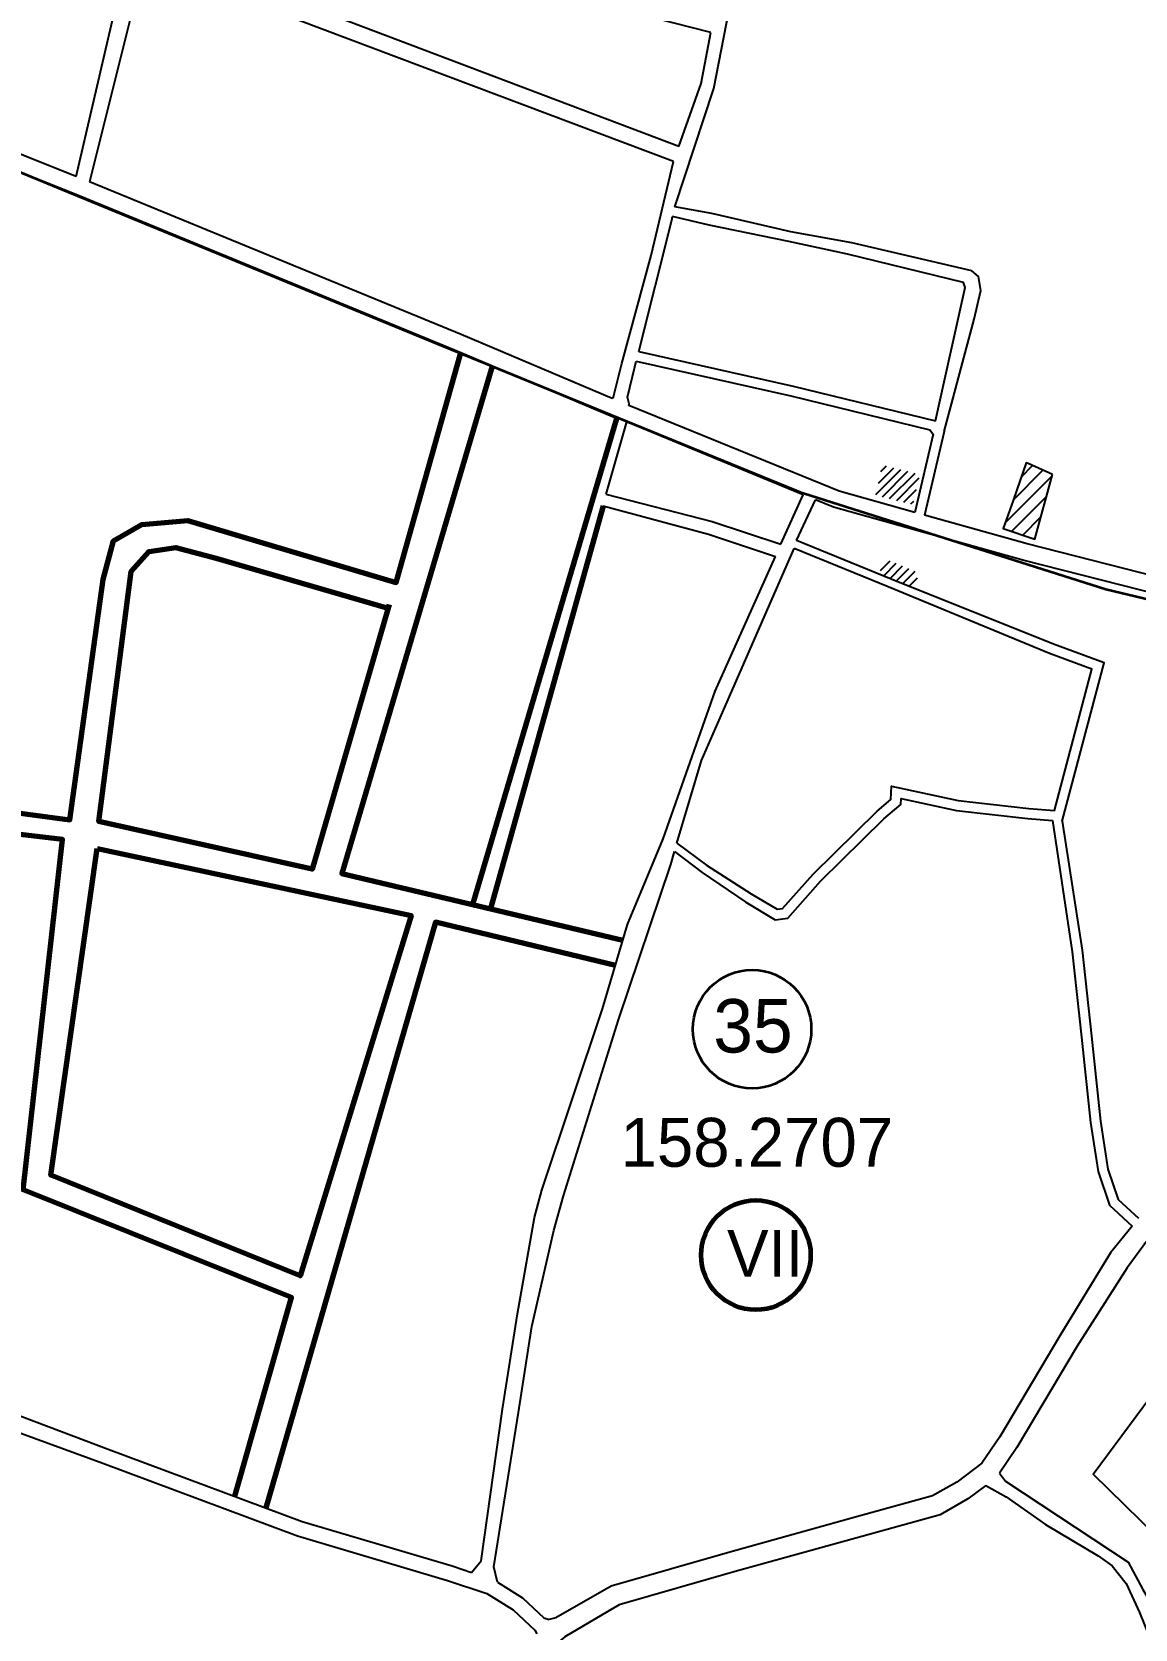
# Model space of a CAD drawing. Header units: millimetres. Extents: x 1378883 to 1389511, y 5662980 to 5673292.
# Drawn here: x 1382704 to 1383360, y 5667445 to 5668394 of the extents above; entities that cross this region are included whole.
import ezdxf
from ezdxf.enums import TextEntityAlignment as Align

# ---------------------------------------------------------------- set-up
doc = ezdxf.new("R2010")
doc.units = ezdxf.units.MM
for name, color, linetype in [('$Work', 1, 'Continuous'), ('N-raion', 1, 'Continuous'), ('zona', 3, 'Continuous'), ('вулиці', 7, 'Continuous'), ('КартаСкан', 252, 'Continuous'), ('район', 6, 'Continuous')]:
    doc.layers.add(name, color=color, linetype=linetype)
doc.layers.add('_5Інше', color=252, linetype='Continuous', lineweight=25)
picture_1 = doc.add_image_def('image1.tif', size_in_pixel=(29607, 29619))
pattern_1 = [(45, (2.4066, 2.8008), (-2.6516504294, 2.6516504294), [])]

# ---------------------------------------------------------------- blocks, each defined once
blk = doc.blocks.new('ТуріяВодоох')
at = {"layer": '_5Інше', "color": 140}
blk.add_lwpolyline([(46453, 25270), (46406, 25316), (46440, 25362)], dxfattribs=at)

msp = doc.modelspace()

# ---------------------------------------------------------------- hatches: boundary and pattern name
at = {"layer": 'вулиці', "lineweight": -2}
h = msp.add_hatch(dxfattribs=at)
h.set_pattern_fill('ANSI31', color=2, scale=30, style=0)
h.set_pattern_definition(pattern_1)
h.paths.add_polyline_path([(1383227.86, 5668113.42), (1383231.95, 5668131.33), (1383209.6, 5668136.98), (1383205.59, 5668119.08), (1383215.64, 5668116.53), (1383218.32, 5668115.84)])
h.paths.add_polyline_path([(1383211.98, 5668122.49), (1383227.81, 5668122.49), (1383227.81, 5668127.49), (1383211.98, 5668127.49)], flags=24)
h = msp.add_hatch(dxfattribs=at)
h.set_pattern_fill('ANSI31', color=5, scale=50, style=0)
h.set_pattern_definition([(45, (2.4066, 2.801), (-4.4194173824, 4.4194173824), [])])
h.paths.add_polyline_path([(1383310.6, 5668131.23), (1383296.13, 5668137.84), (1383295.11, 5668138.16), (1383287.37, 5668115.76), (1383281.27, 5668099.2), (1383300.21, 5668092.84)])
h.paths.add_polyline_path([(1383280.3, 5668105.12), (1383320.3, 5668105.12), (1383320.3, 5668112.62), (1383280.3, 5668112.62)], flags=9)
h.paths.add_polyline_path([(1383265.6, 5668118.76), (1383337.27, 5668118.76), (1383337.27, 5668126.26), (1383265.6, 5668126.26)], flags=9)
h.paths.add_polyline_path([(1383253.36, 5668112.58), (1383341.69, 5668112.58), (1383341.69, 5668117.58), (1383253.36, 5668117.58)], flags=9)
h = msp.add_hatch(dxfattribs=at)
h.set_pattern_fill('ANSI31', color=2, scale=30, style=0)
h.set_pattern_definition(pattern_1)
h.paths.add_polyline_path([(1383210.76, 5668081.44), (1383207.68, 5668072.32), (1383228.5, 5668064.13), (1383231.47, 5668072.87)])
h.paths.add_polyline_path([(1383212.74, 5668069.19), (1383228.57, 5668069.19), (1383228.57, 5668074.19), (1383212.74, 5668074.19)], flags=25)
h.paths.add_polyline_path([(1383280.3, 5668105.12), (1383320.3, 5668105.12), (1383320.3, 5668112.62), (1383280.3, 5668112.62)], flags=9)
h.paths.add_polyline_path([(1383142.83, 5668089.62), (1383216.29, 5668057.93), (1383222.63, 5668072.62), (1383149.17, 5668104.31)], flags=9)
h = msp.add_hatch(dxfattribs=at)
h.set_pattern_fill('ANSI31', color=2, scale=30, style=0)
h.set_pattern_definition(pattern_1)
h.paths.add_polyline_path([(1383377.45, 5668102.48), (1383370.71, 5668077.01), (1383398.12, 5668069.77), (1383404.8, 5668095.45)])
h.paths.add_polyline_path([(1383355.24, 5668081.42), (1383428.58, 5668081.42), (1383428.58, 5668088.92), (1383355.24, 5668088.92)], flags=9)

# ---------------------------------------------------------------- linework, layer by layer
at = {"layer": '$Work', "color": 7, "lineweight": -2}
msp.add_lwpolyline([(1383310.6, 5668131.23), (1383296.13, 5668137.84), (1383295.11, 5668138.16), (1383287.37, 5668115.76), (1383281.27, 5668099.2), (1383300.21, 5668092.84)], close=True, dxfattribs=at)
at = {"layer": 'N-raion', "color": 1, "lineweight": 35}
msp.add_circle((1383132.13, 5667801.77), 35.2, dxfattribs=at)
at = {"layer": 'zona', "color": 3, "lineweight": 60}
msp.add_circle((1383134.37, 5667667.62), 32.54, dxfattribs=at)
at = {"layer": 'вулиці', "color": 7}
for points in [[(1382730.31, 5668308.29), (1382639.32, 5668344.58), (1382595.37, 5668356.05), (1382551.67, 5668361.01), (1382478.28, 5668375.28), (1382438.06, 5668389.83), (1382415.88, 5668403.55), (1382390.65, 5668438.55), (1382359.37, 5668513.01), (1382320.45, 5668602.61), (1382309.84, 5668625.78)], [(1383107.66, 5668393.89), (1383051.56, 5668408.13), (1383043.51, 5668409.05), (1382997.66, 5668421.94), (1382923.19, 5668464.93), (1382845.59, 5668509.12), (1382815.78, 5668524.88)], [(1382730.31, 5668308.29), (1382761.81, 5668443.88)], [(1383086.11, 5668290.34), (1383109.34, 5668360.5), (1383125.53, 5668444.09)], [(1382776.91, 5668436.99), (1382770.27, 5668432.89), (1382738.23, 5668305.14)], [(1383085.35, 5668317.26), (1382801.79, 5668424.14), (1382776.91, 5668436.99)], [(1383088.52, 5668326.18), (1382805.87, 5668433.28), (1382789.21, 5668441.89)], [(1383101.76, 5668363.47), (1383107.66, 5668393.89)], [(1383088.52, 5668326.18), (1383101.76, 5668363.47)], [(1383051.77, 5668164.46), (1383049.11, 5668165.54), (1382955.26, 5668205.13), (1382734.47, 5668295.87), (1382651.23, 5668329.06)], [(1383048.87, 5668176.5), (1383049.82, 5668177.3), (1383054.7, 5668197.18), (1383072.13, 5668261.25), (1383085.35, 5668317.26)], [(1383048.87, 5668176.5), (1382959.11, 5668214.36), (1382738.23, 5668305.14)], [(1383064.74, 5668204.31), (1383084.35, 5668282.38), (1383084.82, 5668284.48)], [(1383241.24, 5668163.08), (1383241.24, 5668163.08), (1383258.69, 5668242.38), (1383257.83, 5668245.4), (1383188.78, 5668262.2), (1383153.93, 5668269.6), (1383106.53, 5668279.43), (1383084.82, 5668284.48)], [(1383246.35, 5668156.75), (1383264.12, 5668223.48), (1383268.11, 5668240.55), (1383266.77, 5668248.94), (1383262.68, 5668252.17), (1383191.32, 5668268.89), (1383155.14, 5668275.48), (1383108.26, 5668286.25), (1383086.11, 5668290.34)], [(1383058.92, 5668172.34), (1383058.98, 5668173.33), (1383058.05, 5668177.26), (1383062.46, 5668195.25), (1383063.28, 5668198.49)], [(1383063.28, 5668198.49), (1383155.18, 5668177.96), (1383237.84, 5668157.74), (1383239.84, 5668155.26), (1383228.87, 5668108.75)], [(1383064.74, 5668204.31), (1383156.54, 5668183.81), (1383241.24, 5668163.08)], [(1383228.87, 5668108.75), (1383183.81, 5668121.34), (1383058.92, 5668172.34)], [(1383057.56, 5668162.55), (1383045.17, 5668119.55)], [(1383162.4, 5668119.28), (1383057.56, 5668162.55)], [(1383246.35, 5668156.75), (1383234.66, 5668107.14)], [(1383043.54, 5668112.69), (1383106.17, 5668095.75), (1383145.99, 5668082.55)], [(1383045.17, 5668119.55), (1383108.44, 5668103.42), (1383149.27, 5668089.89)], [(1383149.27, 5668089.89), (1383162.4, 5668119.28)], [(1383158.44, 5668092.07), (1383169.81, 5668116.25)], [(1383445, 5668041.73), (1383293.07, 5668080.44), (1383180.56, 5668111.86), (1383169.81, 5668116.25)], [(1383485.67, 5668053.17), (1383459.44, 5668048.37), (1383295.65, 5668090.1), (1383234.66, 5668107.14)], [(1383087.46, 5667912.21), (1383104.93, 5667899.16), (1383131.62, 5667882.26), (1383147.1, 5667873.01), (1383150.28, 5667873.4), (1383168.4, 5667893.89), (1383206.42, 5667931.23), (1383214.62, 5667938.23), (1383215.04, 5667946.04), (1383254.57, 5667937.7), (1383296.58, 5667932.95), (1383311.84, 5667931.7), (1383334.15, 5668015.57), (1383309, 5668024.87), (1383213.04, 5668064.62), (1383157.1, 5668087.21)], [(1383087.46, 5667912.21), (1383102.01, 5667961.34), (1383118.64, 5667999.34), (1383157.1, 5668087.21)], [(1383316.35, 5667925.31), (1383341.35, 5668019.31), (1383311.19, 5668030.45), (1383214.78, 5668069.11), (1383158.44, 5668092.07)], [(1382965.31, 5667479.16), (1382971.01, 5667485.9), (1382983.76, 5667576.16), (1382992.7, 5667632.64), (1383002.85, 5667689.91), (1383007.22, 5667706.08), (1383043.24, 5667813.87), (1383058.12, 5667863.98), (1383079.36, 5667914.82), (1383110.2, 5668002.48), (1383145.99, 5668082.55)], [(1383086.01, 5667907.34), (1383102.36, 5667894.88), (1383128.4, 5667877.2), (1383145.8, 5667866.8), (1383153.27, 5667867.73), (1383172.76, 5667889.75), (1383210.47, 5667926.8), (1383220.47, 5667935.34), (1383220.65, 5667938.73), (1383253.62, 5667931.78), (1383296, 5667926.97), (1383310.6, 5667925.78)], [(1383310.6, 5667925.78), (1383322.47, 5667847.81), (1383327.89, 5667797.03), (1383333.32, 5667746.36), (1383337.76, 5667717.19), (1383344.57, 5667697.19), (1383358.07, 5667684.8)], [(1383316.35, 5667925.31), (1383328.41, 5667848.7), (1383333.85, 5667797.67), (1383339.28, 5667747.13), (1383343.61, 5667718.62), (1383349.75, 5667700.57), (1383361.85, 5667689.47)], [(1382980.76, 5667473.35), (1382978.61, 5667482.5), (1382993.31, 5667574.17), (1383001.24, 5667625.09), (1383014.28, 5667682.2), (1383020.02, 5667702.72), (1383052.72, 5667807.36), (1383083.74, 5667899.66), (1383086.01, 5667907.34)], [(1383517.77, 5667828.37), (1383472.5, 5667780.07), (1383408.83, 5667716.1), (1383371.55, 5667682.45), (1383355, 5667659.99), (1383325.43, 5667613.53), (1383289.5, 5667553.25), (1383279.22, 5667538.11)], [(1383358.07, 5667684.8), (1383345.21, 5667668.92), (1383315.08, 5667619.59), (1383279.38, 5667559.7), (1383268.71, 5667544), (1383253.81, 5667532.8), (1383239.26, 5667524.51), (1383194.15, 5667512.08), (1383118.9, 5667491.15), (1383048.41, 5667470.92), (1383015.53, 5667452.07), (1383011.52, 5667451.06)], [(1382547.03, 5667628.67), (1382749.29, 5667552.38), (1382864.7, 5667509.4), (1382953.85, 5667482.94), (1382965.31, 5667479.16)], [(1382545.06, 5667617.48), (1382746.21, 5667543.93), (1382861.85, 5667500.86), (1382951.16, 5667474.35), (1382974.5, 5667466.65), (1382990.11, 5667456.85), (1383002.98, 5667444.79), (1383004.16, 5667442.71)], [(1383279.22, 5667538.11), (1383282.71, 5667533.37), (1383355.64, 5667485.24), (1383364.41, 5667469.02), (1383369.57, 5667460.52), (1383374.14, 5667458.12), (1383376.64, 5667457.66), (1383382.72, 5667470.86), (1383385.74, 5667485.64), (1383387.95, 5667490.67), (1383391.66, 5667494.98), (1383415.93, 5667513.51)], [(1383271.07, 5667530.76), (1383260.42, 5667522.75), (1383243.9, 5667513.34), (1383197.35, 5667500.52), (1383122.16, 5667479.6), (1383053.16, 5667459.8), (1383020.74, 5667440.86), (1382965.75, 5667395.33), (1382943.43, 5667373.57), (1382921.92, 5667343.34), (1382890.33, 5667299), (1382873.37, 5667271.71), (1382857.79, 5667227.03)], [(1383271.07, 5667530.76), (1383283.16, 5667523.99), (1383306.55, 5667507.59), (1383337.75, 5667488.95), (1383346.18, 5667482.97), (1383354.5, 5667472.47), (1383362.46, 5667455.28), (1383368.82, 5667439.65), (1383367.72, 5667425.61), (1383342.66, 5667359.58), (1383335.15, 5667333.57), (1383343, 5667250.37)], [(1382980.76, 5667473.35), (1382995.63, 5667464.01), (1383008.36, 5667452.18), (1383011.52, 5667451.06)]]:
    msp.add_lwpolyline(points, dxfattribs=at)
at = {"layer": 'вулиці', "color": 2, "lineweight": 70}
for points in [[(1382590.71, 5667944.31), (1382726.5, 5667926.22), (1382746.4, 5668068.88), (1382752.46, 5668091.88), (1382769.43, 5668101.57), (1382796.7, 5668103.99), (1382920.51, 5668067.05), (1382958.94, 5668203.58)], [(1382977.72, 5668195.66), (1382888.29, 5667894.33), (1383055.37, 5667854.71)], [(1382966.1, 5667875.88), (1383051.77, 5668164.46)], [(1383043.54, 5668112.69), (1382976.65, 5667873.38)], [(1382916.35, 5668054.08), (1382870.72, 5667896.86), (1382743.77, 5667925.24), (1382763.03, 5668073.72), (1382773.83, 5668085.49), (1382789.54, 5668087.94), (1382813.6, 5668081.57), (1382915.72, 5668051.93)], [(1382824.65, 5667524.32), (1382858.37, 5667642.41), (1382698.83, 5667706.34), (1382722.13, 5667914.37), (1382602.48, 5667928.48), (1382589.05, 5667930.04)], [(1382742.84, 5667909.08), (1382929.41, 5667869.35), (1382863.59, 5667655.18), (1382715.31, 5667715.02), (1382742.84, 5667909.08)], [(1383050.86, 5667839.53), (1382943.96, 5667865.28), (1382843.15, 5667517.43)]]:
    msp.add_lwpolyline(points, dxfattribs=at)
at = {"layer": 'район', "color": 6, "lineweight": 35}
for points in [[(1382643.16, 5668333.04), (1382725.46, 5668299.24), (1382948.44, 5668207.41), (1383048.18, 5668166.75), (1383162.76, 5668120.05)], [(1384110.95, 5667387.93), (1384004.01, 5667653.27), (1383937.79, 5667665.23), (1383882.02, 5667680.02), (1383852.28, 5667702.73), (1383829.98, 5667724.45), (1383701.42, 5667897.31), (1383678.38, 5667918.15), (1383658.79, 5667936.85), (1383614.59, 5667960.46), (1383495.56, 5668015.34), (1383490.76, 5668027.59), (1383342.31, 5668063.03), (1383162.76, 5668120.05)]]:
    msp.add_lwpolyline(points, dxfattribs=at)

# ---------------------------------------------------------------- block references
at = {"layer": 'вулиці', "color": 7}
msp.add_blockref('ТуріяВодоох', (1336928.92, 5642221.42), dxfattribs=at)

# ---------------------------------------------------------------- texts
at = {"layer": 'N-raion', "color": 1, "lineweight": 35}
msp.add_text('35', height=31.726, dxfattribs=at).set_placement((1383109.05, 5667787.92))
msp.add_text('158.2707', height=29.053, dxfattribs=at).set_placement((1383134.95, 5667720.07), align=Align.CENTER)
at = {"layer": 'zona', "color": 3, "lineweight": 60}
msp.add_text('VII', height=27.659, dxfattribs=at).set_placement((1383117.24, 5667654.77))

# ---------------------------------------------------------------- pictures from other files: only their frames are drawn
at = {"layer": 'КартаСкан'}
image = msp.add_image(picture_1, insert=(1378952.03, 5663192.31), size_in_units=(10026.9, 10030.97), rotation=0.395435, dxfattribs=at)
image.dxf.flags = 15

doc.saveas('drawing.dxf')
